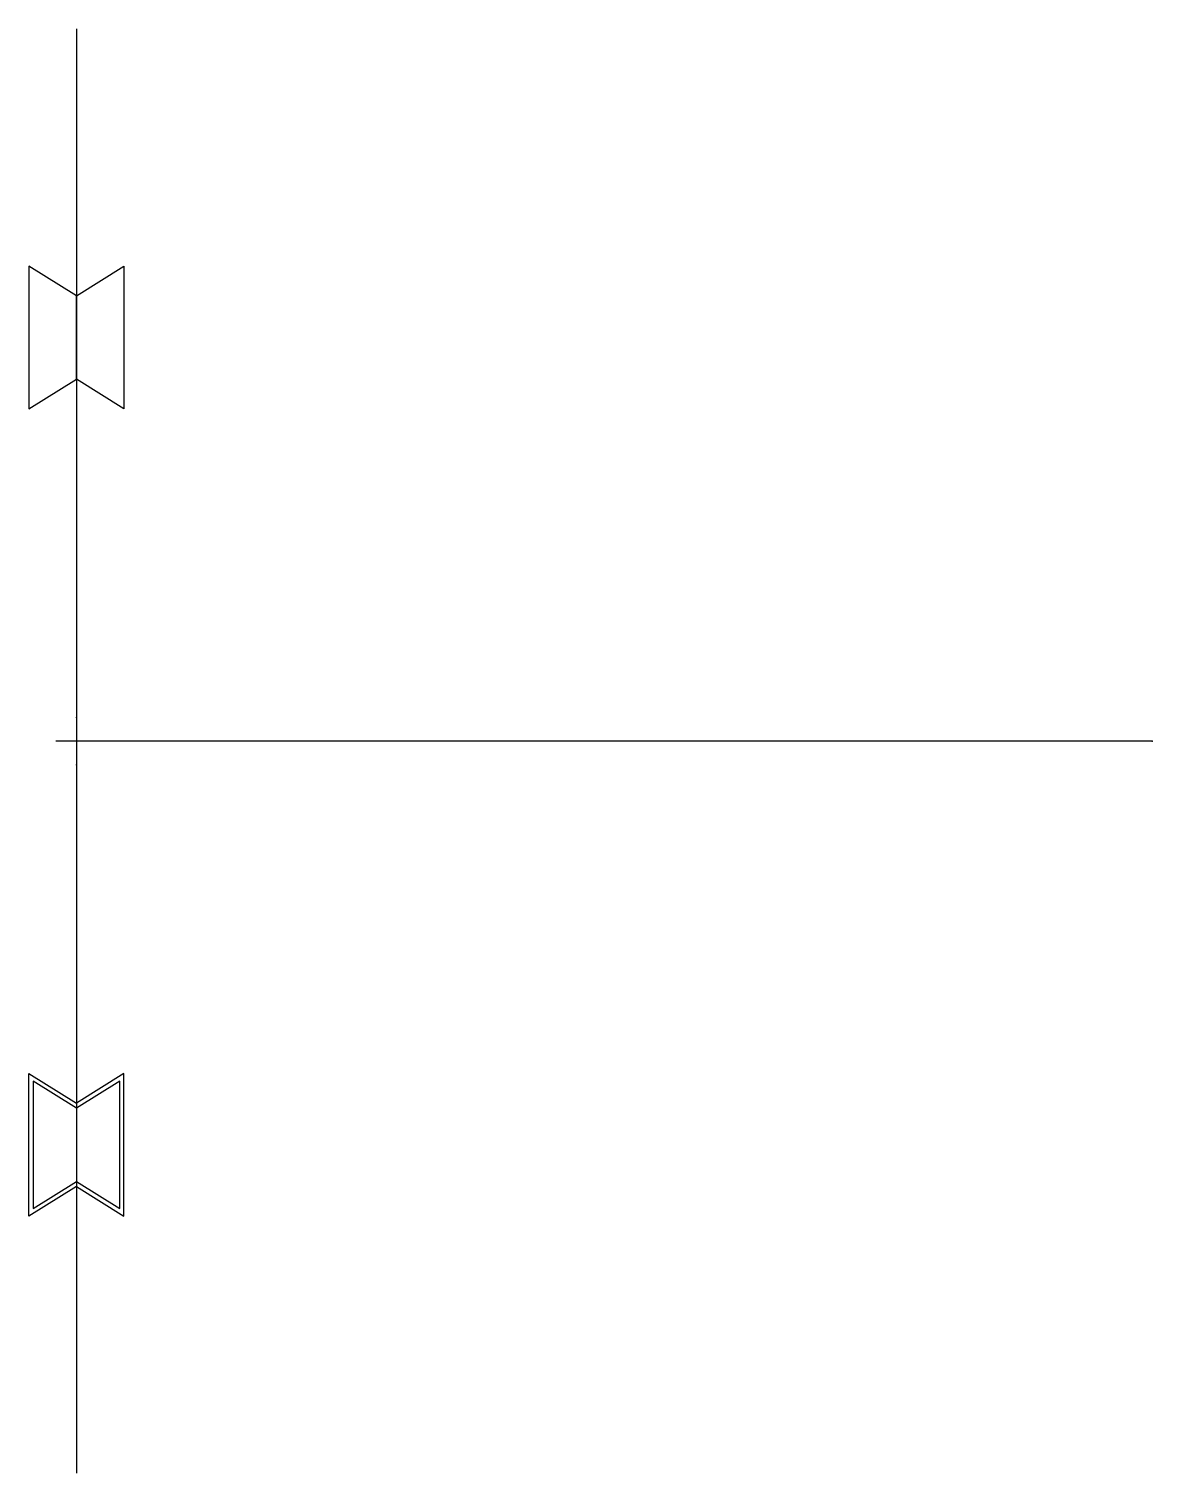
# Model space of a CAD drawing. Header units: millimetres. Extents: x -95 to 0, y -62 to 60.
import ezdxf

# ---------------------------------------------------------------- set-up
doc = ezdxf.new("R2010")
doc.units = ezdxf.units.MM
doc.layers.get('0').update_dxf_attribs({"linetype": 'CONTINUOUS'})

msp = doc.modelspace()

# ---------------------------------------------------------------- linework, layer by layer
for p, q in [((-90.6, 60), (-90.6, -61.65)), ((-90.6, 37.5), (-86.6, 40)), ((-86.6, 40), (-86.6, 28)), ((-86.6, 28), (-90.6, 30.5)), ((-90.6, 2), (-90.6, -2)), ((0, 0), (-92.33, 0)), ((-94.6, -40), (-94.6, -28)), ((-94.6, -28), (-90.6, -30.5)), ((-86.6, -28), (-90.6, -30.5)), ((-86.6, -40), (-86.6, -28)), ((-90.6, -37.5), (-94.6, -40)), ((-90.6, -37.5), (-86.6, -40))]:
    msp.add_line(p, q)
for points in [[(-90.6, 37.5), (-94.6, 40), (-94.6, 28), (-90.6, 30.5)], [(-86.95, -28.63), (-90.6, -30.91), (-94.25, -28.63), (-94.25, -39.37), (-90.6, -37.09), (-86.95, -39.37)]]:
    msp.add_lwpolyline(points, close=True)
for p in [(-90.6, 2), (0, 0), (-90.6, -2)]:
    msp.add_point(p)

doc.saveas('drawing.dxf')
